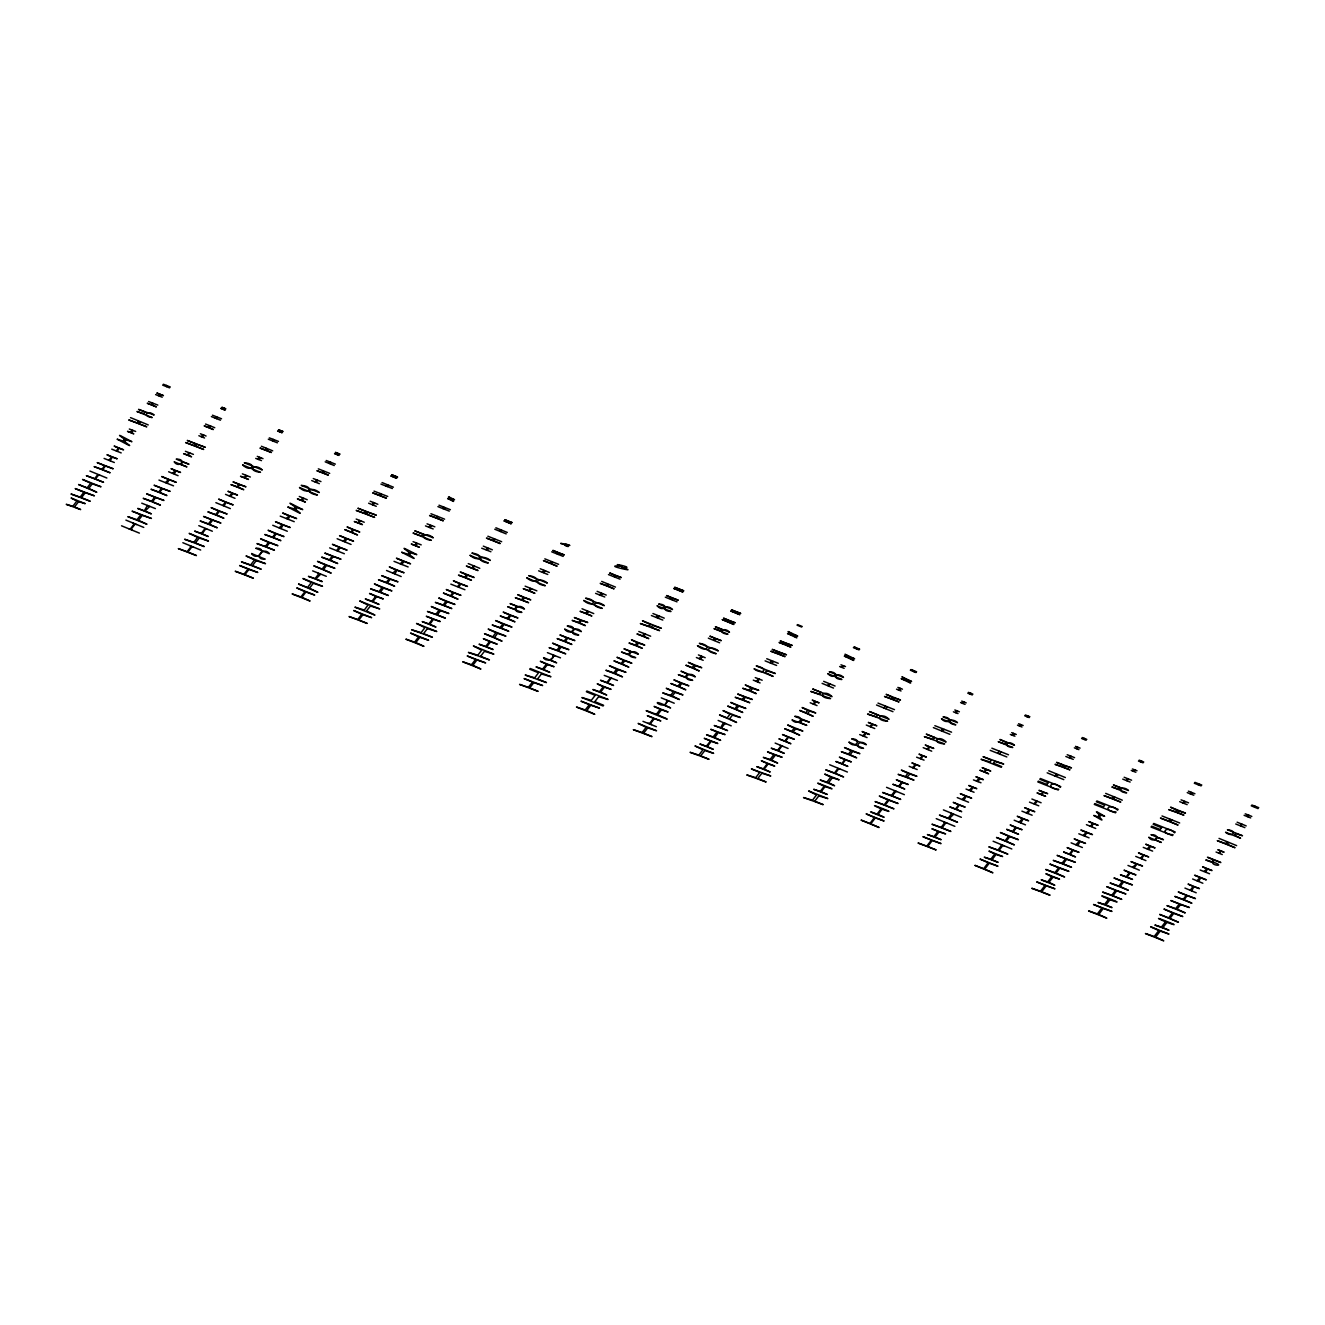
<?xml version="1.0" encoding="UTF-8"?>
<svg xmlns="http://www.w3.org/2000/svg" width="1325" height="1325" viewBox="0 0 1325 1325"><rect width="100%" height="100%" fill="white"/><g stroke="black" fill="none" stroke-linecap="round" stroke-linejoin="round"><path stroke-width="1.5" d="M130.512 417.623L148.234 424.928M89.918 471.054L106.861 478.027M104.095 458.433L114.331 462.508M111.747 449.158L121.204 452.918M148.582 401.525L157.824 405.086M162.66 385.128L169.583 387.877M163.356 384.233L170.279 386.983M129.32 429.018L135.663 431.453M155.605 394.585L162.213 397.202M145.104 412.108L143.928 413.599L136.939 411.495L152.193 417.557C141.51 416.315 147.489 409.21 154.164 415.007L138.562 409.392L145.071 412.058M83.939 492.237L80.146 497.107L70.987 494.01L90.233 501.264L81.554 497.72M97.835 474.582L94.655 478.656L86.357 475.692L103.565 482.3L95.615 479.087M104.708 465.754L101.859 469.381L94.092 466.599L110.141 472.793L102.671 469.729M109.081 460.123L111.582 456.877L106.944 454.74L117.196 458.798L112.294 457.108L110.207 460.669M116.269 450.864L118.438 447.999L114.132 446.061L123.573 449.821L119.051 448.231L117.296 451.361M153.303 403.496L152.176 405.069L156.416 406.908L147.241 403.264L151.712 404.87L152.408 403.048M160.275 394.502L159.48 396.026M166.967 385.724L166.652 386.618M95.516 478.954L98.63 474.913M102.605 469.646L105.487 466.002L113.221 468.785L97.172 462.607L104.675 465.688M138.38 423.371L140.45 421.83M74.548 506.895L78.523 501.728M81.488 497.604L85.313 492.718L94.423 495.815L75.177 488.577L83.922 492.171M121.536 525.81L139.39 533.114M125.908 520.112L143.762 527.416M158.967 480.064L173.525 485.844M141.758 503.185L155.423 508.601M168.639 471.766L178.063 475.675M205.557 424.05L214.766 427.71M211.387 416.597L220.447 420.191M212.464 415.189L221.54 418.783M185.401 451.295L193.417 454.392M198.866 435.726L204.563 437.995M200.39 433.755L206.071 436.024M140.798 514.829L137.005 519.715L127.829 516.651L146.959 524.236L138.512 520.344L142.288 515.359L151.431 518.439L132.053 511.168L140.781 514.763M130.281 529.056L134.272 523.888M154.71 497.19L151.53 501.248L143.199 498.316L160.391 505.14L152.541 501.678L155.688 497.537L163.985 500.469L146.644 493.844L154.677 497.123M161.584 488.362L158.752 491.989L151 489.24L166.933 495.567L159.629 492.37L162.445 488.643L170.147 491.393L154.081 485.232L161.551 488.296M194.311 445.614L195.553 443.776L187.289 440.447L205.325 447.32L196.746 444.273L195.338 446.012M203.056 434.898L201.118 436.621M223.726 408.083L222.915 409.127L220.745 408.315L225.2 410.137L223.196 409.276L223.958 408.166M217.052 417.193L216.654 418.683M135.001 524.17L131.026 529.354L132.235 530.066M180.929 464.446L182.85 462.011L188.995 464.214L176.242 459.146C187.62 458.831 179.107 469.033 174.171 461.829L186.924 466.897L181.028 464.528M182.85 542.72L200.688 550.041M215.876 502.672L230.351 508.601M198.8 525.661L212.348 531.226M261.389 446.243L272.702 450.848M225.515 494.374L235.005 498.332M268.296 439.204L277.389 442.815M269.323 437.863L278.482 441.407M242.376 473.853L250.342 477.017M255.725 458.4L261.489 460.62M257.282 456.363L263.013 458.649M193.914 542.289L197.607 537.337L189.144 533.379L208.489 541.064L199.247 538.016L195.454 542.902M211.603 519.798L208.423 523.872L200.092 520.957L217.283 527.797L209.466 524.303L212.646 520.162M191.181 546.496L187.123 551.697L178.312 548.616L196.431 555.572L188.067 552.128M201.284 533.412L205.077 528.493M222.915 505.372L225.416 502.076L218.608 499.127L233.183 504.924L226.144 502.341L224.041 505.918M239.013 484.354L237.125 486.788L230.914 484.602L243.767 489.703L237.937 487.136L239.808 484.635L245.986 486.838L233.001 481.886L238.997 484.321M272.668 440.877L273.116 439.37M279.807 431.735L280.602 430.691L278.532 429.764L283.086 431.569L280.95 430.807L280.072 431.851L282.175 432.745L277.604 430.973L279.774 431.751M187.951 551.962L191.926 546.794L193.417 547.159M230.699 496.345L232.885 493.496L237.506 495.07L227.933 491.26L232.206 493.215L229.407 495.931M258.822 459.477L260.743 457.738M267.137 448.761L266.06 450.318L271.426 452.504L259.982 448.065L265.53 450.086L266.126 448.231M273.993 439.817L273.596 441.308M219.304 511.301L216.588 515.011L223.908 518.224L207.859 511.848L215.627 514.597L218.476 510.97L211.089 507.641L227.138 514.034L219.403 511.284M272.751 525.28L287.31 531.259M280.221 516.121L294.233 521.686M318.315 468.851L329.693 473.373M325.188 461.829L334.248 465.539M326.232 460.487L335.357 464.114M299.284 496.461L307.218 499.724M311.723 480.578L319.342 483.675M313.28 478.557L320.948 481.588M250.756 564.864L254.466 559.945L246.019 555.937L265.497 563.672L256.288 560.674M248.057 569.104L243.949 574.305L235.204 571.257L253.357 578.197L245.009 574.752M265.348 546.447L268.462 542.405L260.627 538.811L277.919 545.685L269.621 542.803L266.408 546.861M272.602 537.188L275.352 533.511L268.081 530.265L284.014 536.608L276.329 533.909M316.874 480.13L314.936 481.853M330.538 462.293L328.998 463.336M337.511 453.316L336.683 454.359L334.529 453.547L339.067 455.419L337.03 454.508L337.792 453.432L340.012 454.193L335.44 452.372L337.477 453.266M330.024 463.634L330.935 462.458M244.926 574.619L248.901 569.435M273.463 537.536L276.229 533.925M252.462 565.543L256.189 560.707M329.66 547.888L344.351 553.734M312.65 570.876L326.314 576.309M337.146 538.745L351.059 544.442M374.014 491.128L387.745 496.461M380.921 484.089L392.366 488.527M382.08 482.565L393.409 487.186M356.193 519.052L364.243 522.249M368.632 503.202L376.267 506.316M370.155 501.214L377.84 504.278M364.905 513.404L366.247 511.682M300.941 596.879L304.932 591.712L296.734 587.902L314.721 595.058L305.992 592.06M332.244 556.185L329.412 559.812L321.66 557.146L337.709 563.523L330.488 560.276L333.204 556.566M336.649 550.604L339.167 547.275L332.409 544.327L347.1 550.157L340.028 547.622L337.941 551.183M372.358 504.593L373.368 502.506M387.463 484.917L386.006 485.993M393.906 477.083L394.784 476.039L397.632 477.083L391.67 474.714L394.403 475.89L393.608 476.983L390.759 475.89L396.738 478.259L394.038 477.182M315.863 578.942L320.6 574.255M358.661 523.044L360.814 521.007M379.877 495.484L381.004 494.01M387.844 485.066L387.447 486.557M305.876 592.076L301.885 597.244L310.1 601.053L292.113 593.915L300.874 596.896M366.263 513.934L367.704 512.212L376.317 515.193L357.882 508.237L366.213 511.632M386.536 570.495L401.193 576.557M394.022 561.353L408.133 566.951M430.94 513.736L444.604 519.168M437.912 506.614L449.291 511.135M439.006 505.189L450.401 509.711M413.085 541.66L421.201 544.873M425.474 525.892L433.192 528.957M427.064 523.839L434.832 526.82M364.325 610.013L368.035 605.078L359.688 600.937L379.728 608.904L370.404 606.022L366.561 610.908L374.942 615.115L354.901 607.148L364.259 610.03M389.136 578.793L386.287 582.42L378.503 579.754L394.668 586.18L387.413 582.884L390.279 579.191L398.013 581.841L381.666 575.663L389.103 578.71M423.089 534.273L421.598 535.996L413.036 533.048L431.354 540.335C417.491 538.513 424.629 530.48 433.308 537.817L414.742 530.845L423.072 534.223M371.994 601.235L375.753 596.283L369.526 593.467L383.289 598.95L376.664 596.648L372.822 601.567L379.066 604.432L365.303 598.966L371.928 601.252M436.322 517.926L437.449 516.452M430.691 525.362L428.853 527.135M415.603 545.668L417.259 543.532M437.946 516.651L436.869 518.207L443.328 520.824L429.582 515.491L436.273 517.942M444.786 507.69L444.388 509.197M358.876 619.885L362.967 614.701L371.646 617.665L353.659 610.51L361.742 614.204L357.733 619.504L349.022 616.539L367.207 623.429L358.976 620.05M403.744 561.353L401.988 564.516M380.374 592.159L383.472 588.118M450.815 584.126L464.926 589.724M487.882 536.227L501.662 541.71M468.255 563.589L479.783 568.309M494.772 529.222L506.2 533.892M495.881 527.781L507.293 532.451M481.72 548.202L490.896 551.747M483.31 546.132L492.353 549.825M435.942 614.237L439.039 610.196L431.287 606.519L448.927 613.525L440.562 610.742M414.692 642.078L418.617 636.795L410.535 633.085L428.638 640.273L419.926 637.325M428.886 623.86L432.662 618.941M457.688 586.544L459.858 583.679L453.349 580.83L467.477 586.428L460.686 583.994L458.93 587.141M464.694 577.22L466.549 574.785M486.225 549.776L486.954 547.689M508.253 521.222L507.492 522.183L503.898 520.824L511.251 523.822L507.889 522.381L508.535 521.338L512.179 522.63L504.775 519.682L508.237 521.189M494.888 539.275L493.811 540.832L500.221 543.581L486.441 538.099L493.148 540.55L493.828 538.745M500.817 531.524L501.728 530.331M419.81 637.358L415.835 642.542L423.967 646.352L405.864 639.163L414.609 642.112M437.349 614.8L440.463 610.759M444.339 605.459L447.237 601.815L455.005 604.465L438.724 597.989L445.978 601.318L443.13 605.028L435.345 602.378L451.842 608.589L444.372 605.525M467.559 575.199L465.704 577.617L471.452 580.3L458.467 575.133L464.661 577.22M423.569 633.598L427.362 628.679M544.807 558.852L558.587 564.317M525.131 586.163L536.857 590.834M551.697 551.829L563.191 556.401M538.612 570.827L547.755 574.454M540.219 568.74L549.295 572.466M471.534 664.67L475.526 659.502M500.105 627.603L502.854 623.926L495.6 620.58L511.997 627.089L504.196 624.456L501.314 628.083M507.359 618.427L509.86 615.115L503.169 612.1L517.959 617.98L510.837 615.512L508.287 618.792L514.994 621.839L500.204 615.959L507.326 618.427M516.75 606.32L514.514 609.169L507.657 606.734L521.884 612.398C509.545 612.448 518.274 601.6 524.468 609.053L510.092 603.571L516.733 606.287M551.25 561.684L549.941 563.142L543.449 560.608L557.129 566.206L550.736 563.423L551.829 561.916M557.229 553.933L558.073 552.658L552.807 550.388L564.317 554.943L558.769 552.956L558.272 554.446M543.515 572.549L545.602 570.992M486.722 646.832L490.498 641.929M522.663 600.258L524.584 597.807L530.778 599.877L517.694 594.677L523.425 597.36L521.537 599.827L515.309 597.757L528.609 602.709L522.713 600.324M480.611 656.273L484.403 651.353L493.877 654.119L473.389 645.971L481.671 650.227L477.828 655.213L468.421 652.413L489.422 659.916L480.677 656.372M601.683 581.427L615.479 587.091M547.407 652.645L560.492 657.862M582.006 608.755L593.749 613.591M608.457 574.57L620.067 579.174M595.588 593.352L604.763 596.995M597.128 591.348L606.237 595.091M532.418 682.127L528.36 687.311L519.566 684.396L538.132 691.368L529.868 687.973M580.3 619.984L578.412 622.435L572.152 620.382L585.368 625.632L579.688 622.965L581.559 620.464L587.77 622.502L574.338 617.549L580.284 619.951M566.752 637.772L564.202 641.035L557.113 638.6L571.903 644.48L565.278 641.482L567.746 638.153M585.816 613.326L587.24 611.007M601.368 593.269L599.38 594.859M621.657 567.547C639.263 568.756 605.508 561.452 621.972 566.355C597.79 564.003 644.033 573.874 621.707 567.613M547.44 664.554L543.664 669.473L549.776 672.355L536.012 666.889L542.604 669.092L546.447 664.173L540.318 661.274L554.098 666.74L547.54 664.537M554.098 655.593L550.604 660.132L556.666 662.831L543.581 657.631C545.37 662.384 555.854 659.171 552.757 654.931M608.771 584.54L607.695 586.081L614.104 588.863L600.208 583.348L606.933 585.766L607.529 583.928M529.768 687.808L533.859 682.623L542.621 685.538L524.054 678.566L532.368 682.011M558.289 650.741L561.171 647.113L568.938 649.681L552.542 643.172L559.713 646.534L556.914 650.227L549.097 647.643L565.742 653.854L558.355 650.823M537.619 678.913L541.395 673.994M604.233 675.386L617.433 680.454M638.816 631.495L650.658 636.215M665.299 597.178L677.025 601.848M651.403 615.529L662.798 620.067M652.943 613.525L664.256 618.146M649.184 626.377L650.476 624.605L642.459 620.779L661.357 628.282L652.645 625.45L651.188 627.189M589.31 704.718L585.236 709.935L576.458 707.037L594.793 714.324L586.793 710.581L590.702 705.281M635.288 645.027L637.159 642.592L631.462 639.826L644.778 645.109L638.534 643.105L636.613 645.54L642.31 648.306L628.994 643.023L635.271 645.027M630.518 651.536L628.298 654.384L621.475 652.033L635.702 657.68C623.396 657.15 632.489 647.147 638.335 654.252L623.942 648.819L630.518 651.503M610.378 677.969L606.85 682.507L600.49 680.272L613.574 685.472L607.579 682.839L611.024 678.234M678.98 589.078L678.218 590.039L673.746 588.416L682.872 592.043L678.682 590.271L679.377 589.194L683.816 590.817L674.624 587.273L678.963 589.029M604.415 687.195L600.639 692.114L606.751 695.029L592.855 689.513L599.48 691.7L603.322 686.764L597.211 683.849L611.09 689.364L604.515 687.178M618.046 669.771L615.264 673.382L622.502 676.86L605.889 670.251L613.773 672.835L616.605 669.208L609.368 665.713L625.996 672.322L618.146 669.754M598.602 696.735L594.826 701.654L603.604 705.298L603.074 705.977L581.89 697.563L591.314 700.312L595.173 695.36L586.379 691.733L586.909 691.037L608.092 699.467L598.718 696.718M642.973 721.347L656.405 726.696M661.274 697.861L674.243 703.211M708.328 638.153L719.624 642.791M696.387 657.531L703.178 660.314M698.408 654.914L705.182 657.697M642.178 732.493L646.153 727.309L638.12 723.417L656.554 730.754L647.793 727.889M670.682 695.41L673.431 691.716L666.26 688.288L682.988 694.929L675.187 692.412M656.405 714.274L660.165 709.322L654.086 706.424L668.098 711.989L661.49 709.836L657.614 714.755M685.207 676.976L687.393 674.11L680.984 671.179L695.327 676.876C689.182 669.754 680.388 680.073 692.66 680.354L678.317 674.657L685.174 676.992M649.565 723.582L653.54 718.398M713.86 640.223L715.152 638.451L709.869 636.149L721.264 640.671L715.732 638.683L714.324 640.422M721.893 629.491L720.717 630.982L713.976 628.597L727.972 634.162C716.659 633.433 723.516 625.814 729.495 632.191L715.368 626.791L721.877 629.441M735.855 611.686L735.027 612.647L730.688 610.957L739.814 614.684L735.59 612.862L736.319 611.835L740.774 613.442L731.516 609.881L735.839 611.637M650.277 723.864L654.252 718.697M667.966 700.859L664.471 705.397L670.599 707.964C643.089 693.919 666.773 713.397 666.74 700.229M643.702 733.106L647.677 727.922M675.038 692.412L672.255 696.023L679.46 699.534L662.715 692.876L670.616 695.426M718.15 720.452L731.218 725.852M765.105 660.877L776.599 665.448M766.744 658.724L778.255 663.295M753.296 680.139L760.086 682.955M755.267 677.605L762.173 680.238M797.054 625.185L801.675 627.023M797.484 624.605L802.122 626.443M717.024 731.963L713.181 736.882L706.54 734.762L720.651 740.377L714.672 737.495L718.382 732.493L725.09 734.597L710.73 729.313L717.024 731.913M710.448 741.023L706.391 746.223L699.865 744.004L713.297 749.337L707.285 746.621L711.194 741.321M742.166 699.484L744.186 696.834M778.769 652.099L777.46 653.573L770.819 651.221L785.079 656.637L778.603 654.003M785.659 643.172L784.698 644.381L779.05 642.443L790.892 647.147L785.642 644.762L786.619 643.503L792.217 645.424L780.243 640.919L785.659 643.138M758.463 678.947L756.178 681.282M721.413 728.021L724.908 723.483M778.537 653.921L779.796 652.447L786.487 654.798L772.227 649.382L778.752 652.049M743.292 699.931L745.445 697.265L752.335 699.484L737.661 694.018L744.137 696.735M700.743 755.763L704.834 750.563L713.628 753.362L694.963 745.942L702.912 749.784L698.904 755.101L690.06 752.302L709.057 759.308L700.809 755.896M752.451 688.42L750.629 690.888L756.227 693.654L742.679 688.271L748.956 690.209L750.861 687.791L745.23 684.959L758.778 690.342L752.534 688.42M766.496 670.765L765.237 672.553L773.154 676.396L754.024 668.794C762.256 675.402 770.305 668.794 756.227 665.928L775.357 673.531L766.579 670.748M775.142 743.077L788.093 748.459M822.113 683.369L833.508 688.072M823.67 681.348L835.081 686.035M810.204 702.763L817.028 705.596M853.383 647.66L859.08 649.912M839.636 666.525L844.158 668.33M840.961 664.802L845.516 666.558M821.02 692.428L819.662 694.168L810.801 691.418L830.56 698.573C815.935 697.828 824.183 688.354 832.017 696.668L812.672 688.983L821.003 692.362M759.738 772.458L755.681 777.659L746.77 774.926L766.148 781.998L757.95 778.636M770.107 759.457L773.883 754.554M767.374 763.647L763.316 768.848L756.774 766.662L770.206 771.995L764.177 769.229L768.119 763.929M815.355 701.554L813.07 703.906M827.645 685.456L828.97 683.733M781.849 746.108L778.355 750.646L784.301 753.378L771.2 748.178L777.56 750.364L781.071 745.809L780.359 745.395M828.224 685.688L830.295 684.147M800.283 722.572L802.304 719.939M757.801 778.438L761.892 773.237L770.786 775.97L751.391 768.914L759.689 772.359M829.665 764.757L847.404 772.028M876.521 704.999L892.951 711.674M877.995 703.095L894.491 709.653M866.302 725.057L874.765 728.535M859.71 734.58L867.063 737.594M910.325 670.218L916.006 672.553M896.512 689.182L901.05 690.987M897.87 687.41L902.441 689.182M877.829 715.003L876.438 716.742L867.56 714.043L887.584 721.247C872.96 720.287 881.307 711.111 889.058 719.342L869.465 711.558L877.812 714.953M826.949 782.065L830.742 777.146L824.697 774.098L839.156 779.845L832.464 777.775M848.563 754.024L851.064 750.728L844.522 747.565L859.892 753.677L852.737 751.374M891.377 698.772L892.487 697.248L886.143 694.35L900.487 700.047L893.646 697.728L892.47 699.202M824.233 786.238L820.258 791.406L813.666 789.303L827.264 794.437L821.185 791.886M834.502 772.939L837.963 768.434M899.99 688.304L898.416 689.894M865.854 733.205L864.182 736.352M870.823 726.779L872.744 724.328L876.868 725.818L868.322 722.423L872.264 724.146L869.995 726.531M821.102 791.754L825.094 786.586M838.775 768.748L835.313 773.27L843.611 776.947L825.74 769.842L834.435 772.955M832.348 777.792L828.572 782.694L834.601 785.758L820.158 780.011L826.883 782.081M852.637 751.391L850.17 754.703L856.679 757.834L841.325 751.722L848.513 754.024M814.825 801.095L818.8 795.928M886.541 787.332L904.379 794.669M933.38 727.607L949.909 734.332M934.854 725.686L951.565 732.178M923.21 747.664L931.707 751.176M909.198 766.363L917.182 769.543M916.618 757.188L924.055 760.136M953.404 711.823L958.008 713.579M954.828 709.968L959.383 711.79M960.575 702.548L965.064 704.37M961.702 701.091L966.207 702.879M967.78 693.207L972.285 694.963M968.442 692.346L972.914 694.134M934.638 737.578L933.181 739.3L924.337 736.667L944.626 743.905C930.133 743.01 938.183 733.768 946.083 742.017L926.274 734.133L934.605 737.528M877.133 814.014L881.108 808.846M891.377 795.547L894.855 791.042L894.044 790.578M920.179 758.496L922.366 755.664L918.987 754.124L926.407 757.072L922.846 755.83L921.123 758.977M941.495 730.704L942.207 728.618M955.905 712.684L957.544 711.128M962.977 703.442L964.004 702.101M970.165 694.068L971.059 693.389M885.133 805.136L888.876 800.283M902.424 782.479L899.278 786.553L904.776 789.021L892.835 784.267L898.615 786.321L901.795 782.23L896.296 779.763L908.254 784.516L902.54 782.462M913.472 767.97L915.989 764.707M878.077 814.395L882.052 809.227M892.272 795.894L895.832 791.373M907.128 777.295L909.728 774.032L916.95 776.301L901.348 770.107L907.907 773.32L905.356 776.616L898.102 774.347L914.002 780.127L907.161 777.361M936.245 818.651L954.861 826.32M943.417 809.906L961.354 817.31M990.206 750.348L1006.834 756.956M991.878 748.194L1008.491 754.786M957.263 797.6L968.575 802.221M966.041 789.071L974.057 792.251M973.444 779.912L980.98 782.777M1010.312 734.447L1014.95 736.203M1011.687 732.642L1016.275 734.464M1017.468 725.156L1021.989 727.011M1018.577 723.732L1023.165 725.504M1024.722 715.798L1029.21 717.587M1025.351 714.97L1029.873 716.726M991.415 760.152L990.057 761.875L981.047 759.275L1001.187 767.291L1001.717 766.595L993.352 763.2L994.644 761.428M937.951 831.438L933.893 836.638L927.417 834.568L941.164 839.702L935.152 837.168M1005.095 743.971L1006.205 742.447L999.911 739.483L1014.47 745.279C1008.573 739.217 1001.385 746.472 1012.764 747.499L998.189 741.718L1005.062 743.971M926.821 846.079L931.343 840.199M955.573 808.929L958.704 804.855M972.914 787.332L970.927 790.892M979.738 778.471L978.049 781.618M1019.919 726.067L1020.946 724.725M927.715 846.427L932.237 840.547L941.048 843.611L922.896 836.688L931.309 840.116M935.069 837.036L939.044 831.868L945.619 833.905L931.872 828.787L937.901 831.322M942.075 827.777L945.818 822.924M993.121 841.243L1011.836 848.977M1047.164 772.823L1063.793 779.613M1048.754 770.769L1065.383 777.56M1014.188 820.225L1025.484 824.862M1021.923 811.165L1032.142 815.223M1029.492 802.138L1038.767 805.815M1031.893 799.025L1041.102 802.768M1065.83 756.492L1073.267 759.374M1067.205 754.72L1074.592 757.652M1074.343 747.83L1078.914 749.635M1075.486 746.356L1080.09 748.112M1081.581 738.456L1086.136 740.261M1082.277 737.528L1086.798 739.383M1046.883 784.433L1048.207 782.711M1063.097 765.088L1061.905 766.579L1055.031 764.343L1069.954 769.858L1063.478 767.225M1056.605 774.197L1054.7 775.804M1034.03 803.762L1036.216 800.913M1042.99 792.019L1041.102 794.47L1037.011 792.897L1045.64 796.342L1041.649 794.702M1076.844 748.691L1077.871 747.35M999.017 850.402L1002.76 845.549L1003.952 845.83M1029.84 809.956L1027.852 813.517M1041.632 794.669L1043.553 792.217L1047.694 793.675L1038.966 790.346L1042.974 791.986M1055.942 776.185L1058.029 774.645M992.028 859.677L996.003 854.509L1002.611 856.53L988.947 851.114L994.793 853.929L990.852 859.213L984.26 857.192L998.139 862.343L992.11 859.809M1063.428 767.142L1064.637 765.651L1071.478 767.904L1056.555 762.372L1063.064 765.038M1105.679 793.377L1122.292 800.184M1071.113 842.849L1082.392 847.503M1078.832 833.789L1089.067 837.847M1086.417 824.68L1095.709 828.473M1122.739 779.117L1130.159 782.065M1124.163 777.262L1131.583 780.21M1131.252 770.454L1135.84 772.276M1132.395 768.964L1137.016 770.736M1138.457 761.08L1143.094 762.836M1139.202 760.136L1143.74 762.024M1103.427 806.908L1104.719 805.136L1096.355 801.724L1096.951 800.963L1118.118 809.376L1117.522 810.155C1109.837 801.89 1101.274 811.182 1116.064 812.043L1115.468 812.821L1094.301 804.408L1094.897 803.629L1103.377 806.925M1119.94 787.696L1118.681 789.17L1111.874 786.967L1126.681 792.847C1115.882 792.102 1121.878 784.35 1128.469 790.512L1113.414 784.98L1119.923 787.63M1045.044 885.382L1040.523 891.261L1031.761 888.28L1050.062 895.22L1041.765 891.824M1047.76 881.821L1051.735 876.653L1045.872 873.722L1059.536 879.137L1053.06 877.117L1048.969 882.301L1054.832 885.249L1041.168 879.817L1047.678 881.854M1054.965 872.628L1058.692 867.792M1065.499 858.865L1061.938 863.387L1053.242 860.372L1071.544 867.295L1063.197 863.9M1086.268 832.382L1083.221 835.528M1113.497 796.805L1112.039 798.544L1103.973 795.596L1120.818 802.089L1112.95 798.909M1126.383 780.425L1127.641 778.785M1134.515 769.875L1133.173 771.133M1086.765 832.58L1084.778 836.141M1091.369 826.535L1093.556 823.703L1098.143 825.326L1088.786 821.599L1093.108 823.504L1090.309 826.22M1112.901 798.826L1114.971 797.269M1133.769 771.316L1135.177 770.073M1140.974 761.958L1141.868 761.279M1041.698 891.725L1046.22 885.845M1063.13 863.801L1066.592 859.296M1162.025 815.968L1179.664 822.991M1127.972 865.44L1139.367 870.161M1135.74 856.397L1145.91 860.604M1143.26 847.387L1152.634 851.114M1179.681 801.675L1187.15 804.639M1181.072 799.853L1188.542 802.834M1187.233 792.632L1193.775 795.232M1188.376 791.141L1194.935 793.741M1194.289 783.241L1201.129 785.907M1194.951 782.363L1201.808 785.046M1161.545 827.761L1160.187 829.5L1151.707 826.204L1151.061 827.048L1172.459 835.545L1173.105 834.717C1158.447 833.938 1166.696 824.465 1174.563 832.812L1175.209 831.984L1153.81 823.471L1153.164 824.299L1161.528 827.711M1175.656 811.761L1176.733 810.204L1170.571 807.19L1185.477 813.119L1178.654 810.966L1177.395 812.44M1097.398 913.869L1101.92 907.989M1108.594 899.261L1104.537 904.445L1098.011 902.457L1112.039 907.608L1106.027 905.091M1115.584 890.4L1111.791 895.269L1102.582 892.073L1121.795 899.377L1113 895.783M1118.913 885.978L1122.374 881.456M1136.287 863.85L1132.709 867.328M1140.659 858.252L1143.16 854.956L1138.457 852.869L1148.725 856.944L1143.79 855.205M1184.533 801.393L1182.894 802.95M1143.707 855.205L1141.703 858.766M1183.622 803.182L1185.262 801.625M1112.934 895.667L1116.76 890.798L1125.935 893.994L1106.723 886.69L1115.567 890.317M1127.012 877.067L1130.159 872.976L1135.989 874.931L1124.031 870.177L1129.397 872.628L1126.233 876.802L1120.453 874.831L1132.544 879.403L1127.062 877.15M1134.117 867.776L1136.933 864.099L1142.548 866.02L1130.937 861.598L1136.27 863.784M1105.961 904.958L1109.936 899.791M1219.033 838.394L1236.656 845.632M1184.947 888.081L1196.21 892.785M1192.633 879.005L1202.852 883.245M1200.152 870.012L1209.559 873.755M1235.745 824.001L1244.871 827.628M1237.136 822.196L1246.196 825.906M1251.214 805.815L1258.021 808.598M1251.86 804.987L1258.75 807.654M1216.052 852.025L1222.263 854.559M1244.092 815.306L1250.668 817.923M1245.252 813.815L1251.81 816.432M1165.487 921.869L1161.429 927.069L1154.87 925.049L1169.014 930.249L1162.969 927.715M1179.233 904.064L1175.689 908.586L1166.928 905.621L1185.246 912.908L1177.113 909.165L1180.558 904.577M1186.322 895.336L1183.142 899.393L1174.828 896.412L1191.904 903.203L1184.053 899.791L1187.167 895.617L1195.448 898.598L1178.24 891.973L1186.289 895.269M1225.94 843.76L1226.668 841.657M1190.363 890.118L1193.179 886.458L1188.045 884.073L1199.423 888.611L1193.957 886.723L1191.672 890.764M1200.069 877.614L1196.922 880.711M1211.862 862.31L1213.733 859.875M1240.25 825.591L1241.409 824.1M1254.527 807.074L1254.908 806.196M1219.364 853.267L1221.021 851.114L1224.101 852.19L1217.841 849.706L1220.722 850.965L1218.669 853.068M1240.597 825.723L1242.37 824.382M1200.649 877.846L1198.661 881.407M1160.17 931.144L1155.648 937.023L1163.764 940.833L1145.446 933.545L1154.191 936.477L1158.779 930.581L1150.647 926.771L1168.981 934.059L1160.269 931.111M1162.903 927.583L1166.878 922.415M1235.513 833.624L1234.436 835.164L1240.581 838.195L1225.559 832.233C1231.869 838.112 1238.61 830.841 1227.447 829.765L1242.486 835.744L1235.629 833.607M554.132 655.577L554.976 655.809M611.073 678.218L611.918 678.433M667.999 700.842L668.843 701.058M724.941 723.467L725.785 723.698M781.882 746.091L782.727 746.323M193.814 542.306L184.606 539.258L204.249 546.579L195.537 543.018M250.657 564.897L241.448 561.883L261.224 569.22L252.512 565.642M888.942 800.267L898.085 803.513L879.303 796.06L887.982 799.869L884.222 804.822L875.063 801.575L893.994 808.846L885.183 805.236M945.884 822.891L947.011 823.206M1054.783 872.645L1045.723 869.465L1064.621 876.968L1056.025 873.125L1059.801 868.157L1068.944 871.353L1049.864 864.082L1058.675 867.709M78.606 501.695L85.214 503.649L71.086 498.034L76.867 500.983L72.842 506.283L66.25 504.328L80.659 509.562L74.631 507.028M135.084 524.153L136.492 524.534M130.181 529.089L128.807 528.692M248.984 569.419L257.779 572.45L239.626 565.527L248.007 568.988M467.576 575.183C490.664 583.778 444.074 565.311 466.533 574.752M585.799 613.342L580.052 611.289L591.894 615.993L586.528 613.657L588.582 611.537M471.418 664.703L462.707 661.788L480.909 669.026L472.859 665.299L476.917 659.983L485.646 662.898L467.195 655.958L475.476 659.386M741.967 699.501L735.16 697.281L749.817 702.747L743.375 700.064M590.784 705.248L599.562 708.13L580.979 701.173L589.261 704.618M654.335 718.663L660.844 720.916L647.329 715.699L653.49 718.299M649.449 723.599L648.091 723.218M802.387 719.906L809.327 722.108L794.752 716.312C806.213 716.61 798.048 726.796 792.002 719.906L806.809 725.388L800.399 722.721M641.979 732.51L633.3 729.661L652.016 736.634L643.751 733.205M711.277 741.288L717.802 743.507L704.237 738.323L710.399 740.907M768.202 763.912L774.744 766.098L761.312 760.765L767.324 763.531M825.177 786.553C849.077 795.116 800.963 776.152 824.183 786.139M818.883 795.911L827.843 798.594L808.614 790.959L816.515 794.934L812.473 800.234L803.53 797.551L823.189 804.656L814.908 801.227M882.135 809.194C905.919 817.558 857.772 798.611 881.059 808.73M876.935 814.047C854.642 805.865 899.741 823.753 878.193 814.56M1211.812 862.327L1205.767 859.975C1234.337 867.61 1205.054 866.219 1214.594 860.157C1236.589 868.703 1191.722 850.782 1213.717 859.842M1110.019 899.758C1134.896 908.403 1084.165 888.412 1108.545 899.145M1166.961 922.382C1192.136 931.144 1140.775 910.904 1165.437 921.753M955.491 808.946L949.743 806.908L961.685 811.662L956.302 809.293L959.35 805.103L965.18 807.124L953.222 802.37L958.687 804.788M194.245 445.631L185.649 442.567L203.686 449.457L195.388 446.094M364.839 513.421L356.193 510.423L374.627 517.379L366.313 514.017M649.101 626.394L640.339 623.545L659.568 630.634L651.287 627.288M891.311 698.788L884.504 696.47L899.029 701.935L892.57 699.318M994.677 761.411L1003.704 764.012L983.034 756.691L991.398 760.086M1046.8 784.45L1038.369 781.17L1037.806 781.916L1058.178 790.015L1058.741 789.269C1044.464 788.657 1052.083 778.951 1060.215 787.365L1060.778 786.619L1040.407 778.52L1039.827 779.266L1048.174 782.661M1175.573 811.761L1168.716 809.608L1183.921 815.157L1177.461 812.523M1225.873 843.76L1217.278 840.663L1235.033 847.718L1226.818 844.141L1228.871 842.551M98.696 474.88L99.623 475.145M272.503 537.205L264.818 534.522L280.9 540.65L273.563 537.652M265.248 546.463L256.951 543.581L274.441 550.206L266.507 546.993M333.254 556.55L341.022 559.216L324.791 553.072L332.211 556.119M383.538 588.101L391.935 590.917L374.395 583.944L382.147 587.522L378.967 591.662L370.619 588.847L388.391 595.505L380.408 592.225M435.826 614.253L427.462 611.471L445.366 618.146L437.416 614.899M500.005 627.636L492.204 625.003L508.817 631.23L501.413 628.216M838.841 768.732L839.768 768.997M891.278 795.563L882.599 792.466L900.735 799.422L892.371 796.027M926.722 846.095L918.026 843.015L936.162 849.954L927.782 846.526M1066.658 859.279L1075.387 862.293L1057.085 855.37L1065.466 858.799M1118.813 885.994L1110.085 882.997L1128.304 890.234L1120.122 886.524L1123.666 881.92L1132.395 884.918L1113.961 877.962L1122.341 881.39M1046.286 885.829L1054.982 888.827L1036.68 881.903L1045.011 885.315M1180.625 904.561L1189.386 907.526L1170.82 900.553L1179.2 903.981M1097.299 913.886L1088.603 910.921L1106.822 918.159L1098.756 914.498L1103.178 908.486L1111.99 911.434L1093.539 904.495L1101.887 907.923M201.168 533.428L194.609 531.093L208.273 536.509L202.062 533.793L205.789 528.774L206.717 528.99M428.787 623.876L422.195 621.591L435.975 627.073L429.797 624.274L433.54 619.288L440.231 621.558L426.302 616.274L432.646 618.891M427.428 628.663L436.803 631.512L416.53 623.462L424.878 627.652L421.102 632.621L411.661 629.789L432.381 637.242L423.619 633.665M490.565 641.913L497.206 644.182L483.327 638.667L489.538 641.499L485.695 646.484L479.054 644.215L493.099 649.532L486.755 646.915M541.461 673.978L550.935 676.744L530.215 668.512L529.685 669.191L538.513 672.802L534.737 677.787L525.197 675.038L546.447 682.574L537.652 678.996M656.289 714.291C621.044 701.074 691.965 729.462 657.631 714.804M769.991 759.473L763.316 757.37L777.659 763.067L771.597 760.103L775.357 755.134L782.148 757.237L767.539 751.888L773.866 754.505M567.796 638.153L574.901 640.588L559.912 634.94L566.752 637.739M865.904 733.205L869.465 734.464L862.078 731.516L865.457 733.023L862.741 735.773M916.039 764.691L919.865 766.049L911.882 762.885L915.525 764.492L912.478 767.672M979.771 778.454L983.365 779.68L975.896 776.715L979.258 778.255L976.459 780.972M972.964 787.332L976.807 788.673L968.79 785.477L972.418 787.116L969.387 790.28M1029.873 809.939L1034.825 811.728L1024.622 807.67L1029.343 809.741L1026.312 812.904M1086.815 832.564C1106.541 840.033 1066.94 824.299 1086.252 832.348M1200.698 877.829C1220.557 885.299 1180.674 869.448 1200.053 877.581M212.696 520.162L220.927 523.06L203.57 516.452L211.569 519.731M895.882 791.373L896.71 791.621M223.991 408.166C230.633 410.717 217.151 405.351 223.677 408.05M403.794 561.369L410.551 563.821L396.423 558.206L402.966 561.071L400.249 563.821M160.325 394.502L163.439 395.628L156.814 392.995L159.828 394.32L158.453 395.612M969.718 693.936L970.347 693.108M1027.985 716.013L1027.339 716.842M1026.643 716.56L1027.273 715.732M1084.943 738.654L1084.297 739.483M1198.777 783.887L1198.148 784.715M317.685 480.379L316.162 482.35M431.536 525.628L430.029 527.598M773.336 661.506L771.879 663.411M1019.107 822.179L1022.486 818.618L1017.236 816.266L1028.614 820.788L1023.182 818.833L1020.846 822.858M203.818 435.113L202.294 437.084M1255.719 806.511L1255.073 807.339M843.677 665.879L841.441 667.237M1192.086 792.681L1190.993 794.122M1190.098 793.758L1191.142 792.3M1014.47 733.752L1013.145 735.491M1249.011 815.322L1247.918 816.747M1012.234 735.127L1013.492 733.371M1247.007 816.382L1248.034 814.925M1071.378 756.36L1070.037 758.099M1069.159 757.751L1070.434 755.995M1128.304 779.001L1126.979 780.723M645.54 634.178L643.37 636.199L648.803 638.633L636.961 633.93L642.691 635.95L643.95 633.532M926.904 749.138L929.173 746.803L925.231 745.031L933.81 748.426L929.637 746.969L928.162 749.635M953.669 814.262L949.213 818.535L957.544 822.278L939.442 815.074L948.203 818.171L951.747 813.649L950.936 813.169M499.807 531.209L500.833 529.884M670.467 599.033L671.891 597.939L666.558 595.554L678.284 600.208L672.686 598.237L672.189 599.728M343.357 541.213L346.04 538.43L339.548 535.631L353.56 541.196L346.802 538.728L345.047 541.875M165.476 482.648L168.523 479.468L161.683 476.52L176.242 482.317L169.186 479.716L167.099 483.294M1037.243 801.227L1034.941 804.209M393.045 573.079L396.076 569.899L389.302 566.901L404.092 572.781L396.937 570.247L394.9 573.824M488.66 548.351L487.186 550.273M602.527 593.617L601.07 595.521M542.472 572.234L543.946 570.33M887.17 706.755L885.713 708.66M944.129 729.379L942.655 731.284M1001.071 752.004L999.597 753.908M997.725 753.163L999.199 751.275M962.116 799.522L965.594 796.01L960.31 793.658L971.689 798.18L966.24 796.209L963.904 800.234M165.708 386.254L166.354 385.426M1083.469 739.151L1084.098 738.323M962.381 703.26L963.606 701.886M1019.273 725.868L1020.498 724.51M1076.198 748.493L1077.291 747.068M900.619 688.503L899.278 690.226M955.259 712.486L956.65 710.763M374.611 502.987L373.087 504.974M258.027 459.245L259.634 457.307M133.08 430.509L130.91 432.53L133.808 433.855L127.515 431.354L130.579 432.414L131.937 430.062M190.005 453.133L187.852 455.171L191.562 456.81L183.595 453.647L187.488 455.038L188.846 452.67M246.93 475.758L244.777 477.778L248.487 479.435L240.504 476.271L244.413 477.646L245.837 475.327M303.872 498.399L301.719 500.419L305.413 502.076L297.396 498.896L301.305 500.27L302.564 497.869M474.665 566.272L472.512 568.293L478.043 570.562L466.35 566.057L472.048 568.11L473.29 565.725M531.607 588.896L529.453 590.917L534.936 593.335L523.209 588.664L528.923 590.735L530.265 588.366M702.399 656.587L700.428 659.138M759.324 679.212L757.37 681.762M699.186 658.641L701.306 656.157M215.18 418.104L216.223 416.762M442.815 508.568L443.941 507.26M613.492 576.392L615.015 575.332L609.682 572.963L621.293 577.584L615.727 575.597L615.231 577.087M210.874 426.286L209.118 427.693L213.342 429.548L204.149 425.888L208.621 427.478L209.4 425.706M172.532 473.323L175.331 470.607L171.024 468.652L180.548 472.445L176.01 470.855L174.254 474.002M1147.218 848.828L1150.017 846.112L1145.694 844.207L1155.085 847.934L1150.58 846.327L1148.825 849.474M286.382 518.572L289.148 515.822L282.623 513.007L296.634 518.572L289.844 516.088L288.088 519.251M1204.127 871.452L1206.926 868.736L1202.603 866.815L1212.027 870.558L1207.472 868.952L1205.767 872.098M279.178 527.83L282.308 524.717L275.484 521.719L290.175 527.549L283.086 524.982L280.999 528.559M324.824 471.568L322.985 472.942L328.352 475.128L316.89 470.706L322.439 472.71L323.035 470.855M659.452 616.241L657.995 618.146M656.206 617.45L657.763 615.578M770.007 662.666L771.481 660.761M883.841 707.914L885.315 706.01M1171.913 819.91L1169.892 821.533L1178.074 825.061L1160.435 818.055L1168.932 821.152L1169.776 819.049M1075.834 844.721L1079.395 841.243L1074.161 838.874L1085.556 843.396L1080.107 841.458L1077.772 845.499M149.791 506.365L145.054 511.069L151.365 513.868L137.717 508.436L144.309 510.804L147.489 505.454M651.486 724.576L650.36 723.997M189.988 545.784L191.131 546.397M133.063 523.176L134.222 523.773M1000.839 844.588L1001.783 845.102L997.973 850.054L988.814 846.824L1007.878 854.112L999.1 850.534M943.93 821.98L944.891 822.494L941.114 827.429L931.972 824.216L950.903 831.471L942.191 827.926M723.467 722.771L720.651 727.74L714.241 725.52L727.574 730.605L721.496 728.121M318.116 573.261L318.861 573.675L315.102 578.628L308.443 576.358L322.223 581.609L315.946 579.042M379.944 493.48L379.347 495.318L372.673 492.867L386.403 498.2L379.977 495.6M138.148 420.919L137.353 423.006L128.74 419.926L146.777 426.832L138.429 423.453M913.621 671.527L916.602 671.775L910.822 669.572L913.472 670.649M856.679 648.902L859.66 649.167L853.963 646.898L856.563 648.024M814.229 704.353L815.769 701.72L819.132 702.863L812.225 700.113L815.339 701.521M416.348 543.101L415.106 545.486L411.263 544.028L419.362 547.242L415.653 545.734M359.472 520.477L358.197 522.878L354.288 521.52L362.421 524.617L358.678 523.077M78.639 484.553L96.824 492.237L88.709 488.461L92.253 483.857L101.015 486.788L82.564 479.451L90.68 483.227L87.168 487.832L78.639 484.553M117.312 439.237C148.417 455.883 107.739 433.424 131.904 441.705C100.7 425.077 141.609 447.535 117.312 439.237M242.69 464.943L260.495 472.329C246.301 470.839 254.152 462.259 262.317 469.961L244.33 462.806C258.276 463.816 251.137 473.174 242.69 464.943M299.549 487.534L317.453 495.003C303.342 492.933 310.928 485.298 319.308 492.569L301.206 485.381C315.052 486.341 308.112 495.881 299.549 487.534M251.651 553.568L265.182 559.15C252.528 559.978 263.377 545.519 269.373 553.701L255.725 548.268C268.71 547.457 257.116 562.131 251.651 553.568M288.005 507.078C318.712 523.507 279.31 501.264 302.729 509.595C270.234 492.917 313.048 515.127 288.005 507.078M298.622 584.077L317.868 592.308L309.47 588.267L313.263 583.315L322.505 586.279L302.912 578.512L311.325 582.553L307.516 587.488L298.622 584.077M314.008 565.941L331.2 573.129L323.449 569.601L326.596 565.444L334.927 568.293L317.503 561.369L325.304 564.93L322.157 569.071L314.008 565.941M344.931 529.702L357.518 534.969L351.788 532.368L353.692 529.901L359.787 532.021L347.051 526.952L352.781 529.536L350.91 532.021L344.931 529.702M401.79 552.293C432.596 568.342 393.21 547.043 416.779 554.645C384.913 538.049 426.054 560.574 401.79 552.293M447.668 498.515C462.326 506.067 443.577 495.981 454.541 499.757C439.469 492.055 459.063 502.291 447.668 498.515M470.143 555.341L488.312 563.009C474.383 560.922 481.704 553.287 490.3 560.425L471.866 553.088C485.53 554.678 478.805 563.257 470.143 555.341M443.511 593.136L458.036 599.182L451.378 596.2L453.928 592.888L460.967 595.356L446.277 589.526L452.968 592.523L450.401 595.819L443.511 593.136M526.936 577.915L545.32 585.716C531.507 583.563 538.612 575.944 547.358 583.066L528.692 575.646C542.19 577.286 535.929 585.7 526.936 577.915M484.586 633.731L502.059 641.168L494.391 637.54L497.554 633.383L505.935 636.132L488.163 629.077L495.865 632.721L492.718 636.861L484.586 633.731M560.806 543.432C577.385 548.616 560.773 546.066 565.957 544.078C576.044 547.523 563.771 543.416 560.806 543.432M583.812 600.523L602.279 608.39C588.466 605.989 595.621 598.751 604.366 605.674L585.584 598.204C599.066 599.811 592.739 608.523 583.812 600.523M564.781 629.209L578.727 635.023C566.587 635.023 575.149 624.307 581.344 631.628L567.233 626.013C579.373 625.566 570.893 636.994 564.781 629.209M614.154 660.96L628.862 667.138L622.22 664.09L624.804 660.794L631.892 663.212L616.97 657.283L623.611 660.33L621.077 663.643L614.154 660.96M657.233 605.84L671.013 611.504C659.767 610.991 666.492 603.024 672.504 609.55L658.624 604.034C670.185 604.498 662.798 612.713 657.233 605.84M697.53 645.722L716.196 653.738C702.416 651.188 709.637 644.099 718.365 650.906L699.352 643.354C712.618 645.01 706.639 653.672 697.53 645.722M671.013 683.551L685.82 689.812L679.261 686.781L681.779 683.435L688.884 685.837L673.862 679.858L680.487 682.938L677.903 686.234L671.013 683.551M686.102 665.299L699.269 670.98L693.654 668.264L695.526 665.746L701.77 667.734L688.338 662.401L694.002 665.15L692.13 667.618L686.102 665.299M722.34 619.653L733.934 624.489L728.767 622.187L729.562 620.878L735.226 622.8L723.5 618.146L728.783 620.531L727.789 621.773L722.34 619.653M719.591 714.987L736.601 722.456L729.578 718.879L732.394 715.152L740.377 717.537L722.97 710.614L730.009 714.208L727.16 717.902L719.591 714.987M727.889 706.159L742.778 712.486L736.187 709.388L738.77 706.076L745.892 708.444L730.737 702.432L737.346 705.529L734.795 708.842L727.889 706.159M787.58 633.565C810.453 644.331 781.634 630.584 797.733 636.05C773.485 624.489 804.441 639.727 787.58 633.565M784.748 728.75L799.737 735.16L793.178 732.046L795.745 728.733L802.884 731.069L787.63 724.99L794.205 728.137L791.671 731.433L784.748 728.75M827.827 673.63L841.888 679.493C830.659 679.029 837.317 670.914 843.495 677.423L829.251 671.775C840.315 672.106 834.088 680.52 827.827 673.63M799.836 710.482L813.186 716.328L807.621 713.529L809.525 711.061L815.769 712.966L802.105 707.533L807.687 710.349L805.815 712.8L799.836 710.482M779.133 738.936L790.909 743.739L785.493 741.404L788.541 737.213L794.338 739.267L782.495 734.563L787.977 736.948L784.831 741.106L779.133 738.936M844.439 656.157C867.246 667.005 838.791 653.126 854.625 658.807C830.493 647.263 861.316 662.086 844.439 656.157M849.093 742.199L863.519 748.36C852.306 748.012 860.107 737.959 866.335 744.716L851.644 738.886C862.906 738.654 855.039 749.834 849.093 742.199M835.992 761.544L847.868 766.397L842.385 764.012L845.483 759.854L851.329 761.908L839.371 757.155L844.87 759.556L841.756 763.697L835.992 761.544M901.331 678.764C924.088 689.53 895.915 675.75 911.583 681.447C887.336 669.771 918.142 684.694 901.331 678.764M861.267 820.175L879.104 827.512L870.79 823.868L875.278 817.906L884.106 821.02L866.119 813.881L874.434 817.525L869.945 823.471L861.267 820.175M941.545 718.829L955.805 724.841C944.675 723.467 951.367 716.692 957.478 722.655L943.019 716.908C954.116 717.355 947.723 725.669 941.545 718.829M980.102 770.289L988.632 773.8L984.707 772.061L986.612 769.593L990.752 771.051L982.14 767.639L986.065 769.378L984.21 771.846L980.102 770.289M975.101 865.424L992.905 872.811L984.74 869.167L989.212 863.188L997.973 866.219L979.987 859.064L988.185 862.724L983.63 868.703L975.101 865.424M996.582 837.516L1014.387 844.903L1006.222 841.259L1009.733 836.638L1018.395 839.686L1000.408 832.531L1008.607 836.191L1005.112 840.795L996.582 837.516M1006.752 829.4L1018.594 834.303L1013.194 831.901L1016.292 827.727L1022.122 829.732L1010.163 824.978L1015.596 827.413L1012.433 831.57L1006.752 829.4M1063.677 852.025L1075.519 856.927L1070.136 854.526L1073.217 850.352L1079.047 852.339L1067.089 847.586L1072.505 850.021L1069.341 854.178L1063.677 852.025M1093.903 815.504C1113.961 827.628 1088.024 810.701 1104.653 816.299C1083.933 803.861 1111.195 821.5 1093.903 815.504M1148.908 837.367L1161.346 842.452L1155.516 839.951L1157.371 837.466L1163.466 839.702L1150.945 834.717C1162.34 834.319 1153.843 844.572 1148.908 837.367M1159.756 914.465L1178.438 922.25L1169.958 918.424L1173.718 913.438L1182.811 916.552L1163.913 909.049L1172.443 912.925L1168.667 917.877L1159.756 914.465"/></g></svg>
